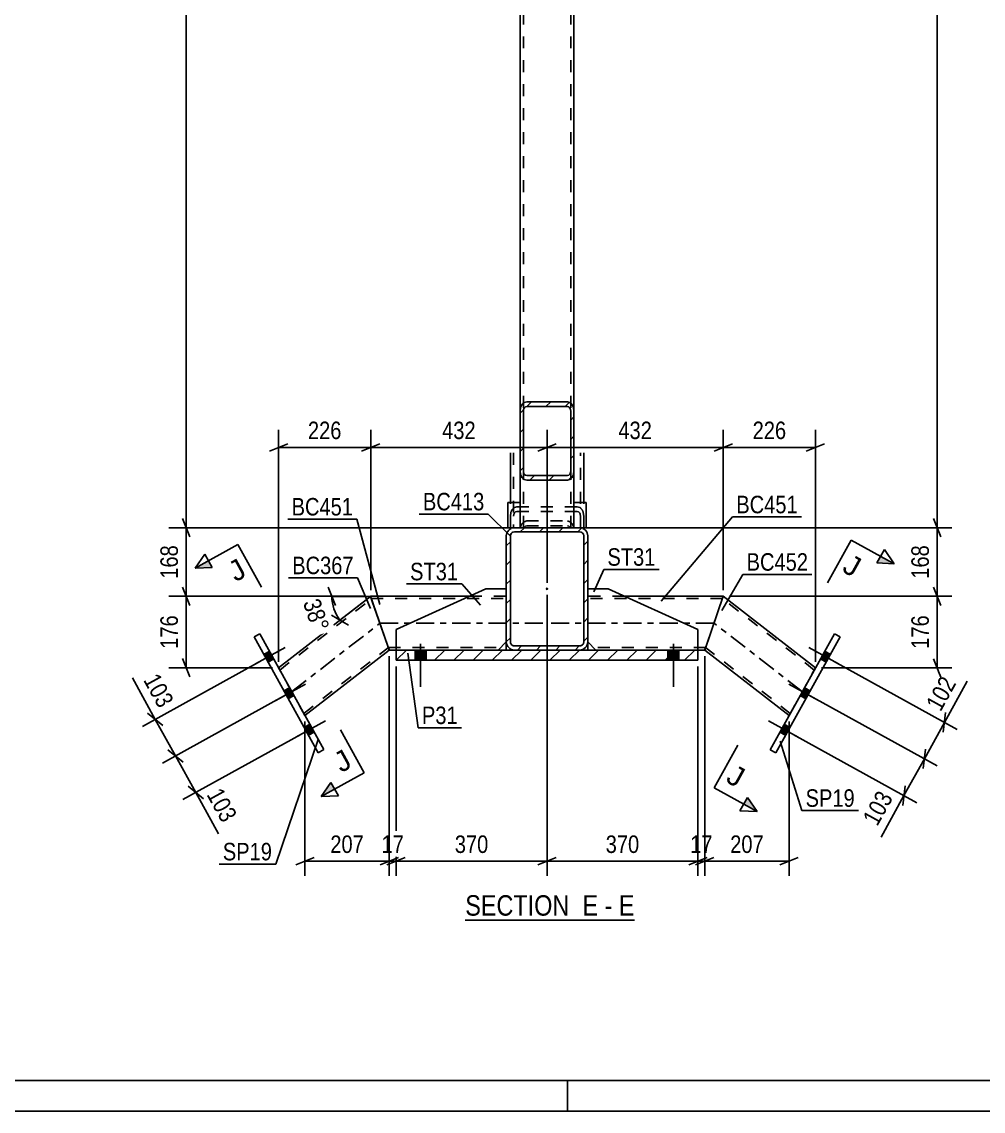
# Model space of a CAD drawing. Header units: millimetres. Extents: x -178 to 1011, y -683 to 158.
# Drawn here: x 81.8 to 239, y -683.1 to -504.9 of the extents above; entities that cross this region are included whole.
import ezdxf

# ---------------------------------------------------------------- set-up
doc = ezdxf.new("R2010")
doc.units = ezdxf.units.MM
doc.linetypes.add('DXK_LINE_DOT2', pattern=[3.9198, 1.9599, -1.9599])
doc.linetypes.add('DXK_LINE_DOT3', pattern=[5.9187, 2.979, -0.9799, 0.9799, -0.9799])
doc.styles.add('Arial', font='ARIAL.TTF', dxfattribs={"height": 0.2})
doc.styles.add('Arial Narrow', font='ARIALN.TTF', dxfattribs={"height": 0.2})

# ---------------------------------------------------------------- blocks, each defined once
blk = doc.blocks.new('Unknown-570387747-1163')
at = {"color": 5, "linetype": 'Continuous'}
for p, q in [((-172.96, -678.07), (1006.04, -678.07)), ((171.04, -683.07), (171.04, -678.07)), ((-177.96, -683.07), (1011.04, -683.07))]:
    blk.add_line(p, q, dxfattribs=at)
blk = doc.blocks.new('Unknown-570387747-16 - 4431')
at = {"color": 6, "linetype": 'Continuous'}
blk.add_line((154.34, -651.84), (181.99, -651.84), dxfattribs=at)
at = {"color": 0, "linetype": 'Continuous'}
for points in [[(172.45, -651.09), (172.45, -647.59), (154.34, -647.59), (154.34, -651.09)], [(176.06, -651.09), (176.06, -647.59), (173.5, -647.59), (173.5, -651.09)], [(178.38, -651.09), (178.38, -647.59), (177.11, -647.59), (177.11, -651.09)], [(181.99, -651.09), (181.99, -647.59), (179.43, -647.59), (179.43, -651.09)]]:
    blk.add_wipeout(points, dxfattribs=at)
at = {"color": 7, "linetype": 'Continuous', "style": 'Arial Narrow'}
for s, p in [('SECTION ', (154.34, -651.09)), ('E', (173.5, -651.09)), ('E', (179.43, -651.09)), ('-', (177.11, -651.09))]:
    blk.add_text(s, height=3.34, dxfattribs=at).set_placement(p)
blk = doc.blocks.new('Part-570387747-4592 - 4431')
at = {"color": 2, "linetype": 'Continuous'}
for p, q in [((174.38, -606.32), (174.38, -597.65)), ((174.38, -597.65), (177.71, -597.65)), ((177.71, -597.65), (192.38, -604.32)), ((192.38, -607.65), (192.38, -604.32)), ((175.71, -607.65), (174.38, -606.32))]:
    blk.add_line(p, q, dxfattribs=at)
at = {"color": 7, "linetype": 'DXK_LINE_DOT2'}
blk.add_line((192.38, -607.65), (175.71, -607.65), dxfattribs=at)
blk = doc.blocks.new('Part-570387747-4464 - 4431')
at = {"color": 2, "linetype": 'Continuous'}
for p, q in [((120.74, -604.98), (119.81, -605.5)), ((119.81, -605.5), (130.29, -624.46)), ((131.22, -623.94), (120.74, -604.98)), ((130.29, -624.46), (131.22, -623.94))]:
    blk.add_line(p, q, dxfattribs=at)
blk = doc.blocks.new('Bolt-570387747-4669 - 4431')
at = {"linetype": 'Continuous'}
for points in [[(213.32, -609.64), (214.03, -608.36), (213.1, -607.84), (212.39, -609.12)], [(213.32, -609.64), (214.03, -608.36), (213.1, -607.84), (212.39, -609.12)], [(213.32, -609.64), (214.03, -608.36), (213.1, -607.84), (212.39, -609.12)], [(210.02, -615.62), (210.73, -614.34), (209.8, -613.82), (209.09, -615.11)], [(210.02, -615.62), (210.73, -614.34), (209.8, -613.82), (209.09, -615.11)], [(206.71, -621.6), (207.42, -620.32), (206.49, -619.8), (205.78, -621.09)], [(206.71, -621.6), (207.42, -620.32), (206.49, -619.8), (205.78, -621.09)], [(206.71, -621.6), (207.42, -620.32), (206.49, -619.8), (205.78, -621.09)]]:
    blk.add_hatch(color=1, dxfattribs=at).paths.add_polyline_path(points)
at = {"color": 1, "linetype": 'Continuous'}
for p, q in [((215.37, -609.93), (210.53, -607.26)), ((215.37, -609.93), (210.53, -607.26)), ((215.37, -609.93), (210.53, -607.26)), ((213.32, -609.64), (212.39, -609.12)), ((213.32, -609.64), (212.39, -609.12)), ((213.32, -609.64), (212.39, -609.12)), ((214.03, -608.36), (213.1, -607.84)), ((214.03, -608.36), (213.1, -607.84)), ((214.03, -608.36), (213.1, -607.84)), ((212.07, -615.91), (207.22, -613.24)), ((212.07, -615.91), (207.22, -613.24)), ((210.73, -614.34), (209.8, -613.82)), ((210.73, -614.34), (209.8, -613.82)), ((210.02, -615.62), (209.09, -615.11)), ((210.02, -615.62), (209.09, -615.11)), ((208.76, -621.9), (203.92, -619.22)), ((208.76, -621.9), (203.92, -619.22)), ((208.76, -621.9), (203.92, -619.22)), ((207.42, -620.32), (206.49, -619.8)), ((207.42, -620.32), (206.49, -619.8)), ((207.42, -620.32), (206.49, -619.8)), ((206.71, -621.6), (205.78, -621.09)), ((206.71, -621.6), (205.78, -621.09)), ((206.71, -621.6), (205.78, -621.09))]:
    blk.add_line(p, q, dxfattribs=at)
blk = doc.blocks.new('Part-570387747-4607 - 4431')
at = {"color": 2, "linetype": 'Continuous'}
for p, q in [((196.52, -598.85), (193.78, -606.85)), ((211.59, -610.57), (196.52, -598.85)), ((193.52, -607.59), (193.78, -606.85)), ((193.52, -607.59), (193.5, -607.65)), ((193.5, -607.65), (207.29, -618.36))]:
    blk.add_line(p, q, dxfattribs=at)
at = {"color": 7, "linetype": 'DXK_LINE_DOT2'}
for p, q in [((211.4, -610.92), (196.38, -599.25)), ((193.78, -606.85), (193.58, -607.42)), ((207.48, -618.01), (193.64, -607.25)), ((207.29, -618.36), (211.59, -610.57))]:
    blk.add_line(p, q, dxfattribs=at)
at = {"color": 7, "linetype": 'DXK_LINE_DOT3'}
blk.add_line((209.44, -614.46), (195.01, -603.25), dxfattribs=at)
blk = doc.blocks.new('Part-570387747-4490 - 4431')
at = {"linetype": 'Continuous'}
h = blk.add_hatch(dxfattribs=at)
h.set_pattern_fill('', scale=0.7, style=0, pattern_type=0)
h.set_pattern_definition([(45, (163.3098, -578.3411), (-1.57154, 1.57154), [])])
h.paths.add_polyline_path([(163.31, -568.61), (163.31, -578.34), (163.39, -578.94), (163.62, -579.44), (163.97, -579.78), (164.38, -579.9), (171.04, -579.9), (171.45, -579.78), (171.8, -579.44), (172.03, -578.94), (172.11, -578.34), (172.11, -568.61), (172.03, -568.01), (171.8, -567.51), (171.45, -567.17), (171.04, -567.05), (164.38, -567.05), (163.97, -567.17), (163.62, -567.51), (163.39, -568.01)])
h.paths.add_polyline_path([(164, -568.06), (164.17, -567.89), (164.38, -567.83), (171.04, -567.83), (171.25, -567.89), (171.42, -568.06), (171.54, -568.31), (171.58, -568.61), (171.58, -578.34), (171.54, -578.64), (171.42, -578.89), (171.25, -579.06), (171.04, -579.12), (164.38, -579.12), (164.17, -579.06), (164, -578.89), (163.88, -578.64), (163.84, -578.34), (163.84, -568.61), (163.88, -568.31)])
at = {"color": 2, "linetype": 'Continuous'}
for p, q in [((163.39, -568.01), (163.31, -568.61)), ((163.84, -568.61), (163.88, -568.31)), ((164.38, -567.05), (163.97, -567.17)), ((164.17, -567.89), (164.38, -567.83)), ((164.38, -567.05), (171.04, -567.05)), ((164.38, -567.83), (171.04, -567.83)), ((171.45, -567.17), (171.04, -567.05)), ((171.04, -567.83), (171.25, -567.89)), ((171.54, -568.31), (171.58, -568.61)), ((172.11, -568.61), (172.03, -568.01)), ((163.31, -578.34), (163.31, -568.61)), ((163.84, -578.34), (163.84, -568.61)), ((171.58, -578.34), (171.58, -568.61)), ((172.11, -578.34), (172.11, -568.61)), ((163.31, -587.65), (163.31, -578.34)), ((163.31, -578.34), (163.39, -578.94)), ((163.88, -578.64), (163.84, -578.34)), ((171.58, -578.34), (171.54, -578.64)), ((172.03, -578.94), (172.11, -578.34)), ((172.11, -587.65), (172.11, -578.34)), ((163.97, -579.78), (164.38, -579.9)), ((164.38, -579.12), (164.17, -579.06)), ((164.38, -579.12), (171.04, -579.12)), ((164.38, -579.9), (171.04, -579.9)), ((171.25, -579.06), (171.04, -579.12)), ((171.04, -579.9), (171.45, -579.78))]:
    blk.add_line(p, q, dxfattribs=at)
at = {"color": 7, "linetype": 'DXK_LINE_DOT2'}
for p, q in [((163.31, -578.34), (163.31, -568.61)), ((163.84, -587.65), (163.84, -568.61)), ((171.58, -587.65), (171.58, -568.61)), ((172.11, -578.34), (172.11, -568.61)), ((163.31, -587.65), (172.11, -587.65)), ((163.37, -587.65), (163.39, -587.51)), ((163.96, -587.65), (163.97, -587.63)), ((163.97, -586.67), (164.38, -586.55)), ((163.97, -587.63), (164, -587.56)), ((164.17, -587.39), (164, -587.56)), ((164.38, -587.33), (164.17, -587.39)), ((164.38, -586.55), (171.04, -586.55)), ((164.38, -587.33), (171.04, -587.33)), ((171.04, -586.55), (171.45, -586.67)), ((171.25, -587.39), (171.04, -587.33)), ((171.42, -587.56), (171.25, -587.39)), ((171.45, -587.63), (171.42, -587.56)), ((171.46, -587.65), (171.45, -587.63)), ((172.03, -587.51), (172.05, -587.65))]:
    blk.add_line(p, q, dxfattribs=at)
at = {"color": 2, "linetype": 'Continuous'}
for centre, radius, start, end in [((164.77, -568.34), 1.42, 124.4664, 166.7051), ((164.57, -568.47), 0.709, 124.4664, 166.7051), ((170.85, -568.47), 0.709, 13.2949, 55.5336), ((170.65, -568.34), 1.42, 13.2949, 55.5336), ((164.77, -578.61), 1.42, 193.2949, 235.5336), ((164.57, -578.48), 0.709, 193.2949, 235.5336), ((170.85, -578.48), 0.709, 304.4664, 346.7051), ((170.65, -578.61), 1.42, 304.4664, 346.7051)]:
    blk.add_arc(centre, radius, start, end, dxfattribs=at)
at = {"color": 7, "linetype": 'DXK_LINE_DOT2'}
for centre, start, end in [((164.77, -587.84), 124.4664, 166.7051), ((170.65, -587.84), 13.2949, 55.5336)]:
    blk.add_arc(centre, 1.42, start, end, dxfattribs=at)
blk = doc.blocks.new('Part-570387747-4626 - 4431')
at = {"color": 2, "linetype": 'Continuous'}
for p, q in [((161.31, -587.65), (161.31, -583.55)), ((161.31, -583.55), (163.31, -583.55)), ((161.31, -587.65), (161.31, -587.65)), ((161.31, -587.65), (162.38, -587.65))]:
    blk.add_line(p, q, dxfattribs=at)
at = {"color": 7, "linetype": 'DXK_LINE_DOT2'}
for p, q in [((161.31, -583.55), (163.31, -583.55)), ((163.31, -587.65), (163.31, -583.55)), ((161.31, -587.65), (163.31, -587.65)), ((161.31, -587.65), (161.31, -587.65)), ((162.38, -587.65), (163.31, -587.65)), ((163.31, -587.65), (163.31, -587.65))]:
    blk.add_line(p, q, dxfattribs=at)
blk = doc.blocks.new('Part-570387747-4503 - 4431')
at = {"color": 2, "linetype": 'Continuous'}
for p, q in [((161.71, -583.55), (161.71, -575.39)), ((173.71, -583.55), (173.71, -575.39))]:
    blk.add_line(p, q, dxfattribs=at)
at = {"color": 7, "linetype": 'DXK_LINE_DOT2'}
for p, q in [((162.24, -575.39), (162.24, -587.65)), ((173.18, -587.65), (173.18, -575.39)), ((161.71, -587.65), (161.71, -583.55)), ((162.78, -584.22), (162.37, -584.33)), ((162.78, -584.22), (172.64, -584.22)), ((173.05, -584.33), (172.64, -584.22)), ((173.71, -587.65), (173.71, -583.55)), ((161.79, -585.18), (161.71, -585.77)), ((162.24, -585.77), (162.28, -585.47)), ((162.57, -585.05), (162.78, -584.99)), ((162.78, -584.99), (172.64, -584.99)), ((172.64, -584.99), (172.85, -585.05)), ((173.14, -585.47), (173.18, -585.77)), ((173.71, -585.77), (173.63, -585.18)), ((162.24, -587.65), (161.71, -587.65)), ((173.71, -587.65), (173.18, -587.65))]:
    blk.add_line(p, q, dxfattribs=at)
for centre, radius, start, end in [((163.17, -585.5), 1.42, 124.4664, 166.7051), ((172.25, -585.5), 1.42, 13.2949, 55.5336), ((162.97, -585.64), 0.709, 124.4664, 166.7051), ((172.45, -585.64), 0.709, 13.2949, 55.5336)]:
    blk.add_arc(centre, radius, start, end, dxfattribs=at)
blk = doc.blocks.new('Bolt-570387747-4735 - 4431')
at = {"linetype": 'Continuous'}
for points in [[(121.39, -608.36), (122.1, -609.64), (123.03, -609.12), (122.32, -607.84)], [(121.39, -608.36), (122.1, -609.64), (123.03, -609.12), (122.32, -607.84)], [(121.39, -608.36), (122.1, -609.64), (123.03, -609.12), (122.32, -607.84)], [(124.69, -614.34), (125.4, -615.62), (126.34, -615.1), (125.63, -613.82)], [(124.69, -614.34), (125.4, -615.62), (126.34, -615.1), (125.63, -613.82)], [(128, -620.32), (128.71, -621.6), (129.64, -621.09), (128.93, -619.8)], [(128, -620.32), (128.71, -621.6), (129.64, -621.09), (128.93, -619.8)], [(128, -620.32), (128.71, -621.6), (129.64, -621.09), (128.93, -619.8)]]:
    blk.add_hatch(color=1, dxfattribs=at).paths.add_polyline_path(points)
at = {"color": 1, "linetype": 'Continuous'}
for p, q in [((120.05, -609.93), (124.89, -607.26)), ((120.05, -609.93), (124.89, -607.26)), ((120.05, -609.93), (124.89, -607.26)), ((121.39, -608.36), (122.32, -607.84)), ((121.39, -608.36), (122.32, -607.84)), ((121.39, -608.36), (122.32, -607.84)), ((122.1, -609.64), (123.03, -609.12)), ((122.1, -609.64), (123.03, -609.12)), ((122.1, -609.64), (123.03, -609.12)), ((123.36, -615.91), (128.2, -613.24)), ((123.36, -615.91), (128.2, -613.24)), ((124.69, -614.34), (125.63, -613.82)), ((124.69, -614.34), (125.63, -613.82)), ((125.4, -615.62), (126.34, -615.1)), ((125.4, -615.62), (126.34, -615.1)), ((126.66, -621.89), (131.5, -619.22)), ((126.66, -621.89), (131.5, -619.22)), ((126.66, -621.89), (131.5, -619.22)), ((128, -620.32), (128.93, -619.8)), ((128, -620.32), (128.93, -619.8)), ((128, -620.32), (128.93, -619.8)), ((128.71, -621.6), (129.64, -621.09)), ((128.71, -621.6), (129.64, -621.09)), ((128.71, -621.6), (129.64, -621.09))]:
    blk.add_line(p, q, dxfattribs=at)
blk = doc.blocks.new('Bolt-570387747-4671 - 4431')
at = {"linetype": 'Continuous'}
blk.add_hatch(color=1, dxfattribs=at).paths.add_polyline_path([(146.14, -609.32), (147.94, -609.32), (147.94, -607.65), (146.14, -607.65)])
blk.add_hatch(color=1, dxfattribs=at).paths.add_polyline_path([(146.14, -609.32), (147.94, -609.32), (147.94, -607.65), (146.14, -607.65)])
blk.add_hatch(color=1, dxfattribs=at).paths.add_polyline_path([(146.14, -609.32), (147.94, -609.32), (147.94, -607.65), (146.14, -607.65)])
at = {"color": 1, "linetype": 'Continuous'}
for p, q in [((147.04, -606.65), (147.04, -613.65)), ((147.04, -606.65), (147.04, -613.65)), ((147.04, -606.65), (147.04, -613.65)), ((146.14, -607.65), (146.14, -609.32)), ((146.14, -607.65), (146.14, -609.32)), ((146.14, -607.65), (146.14, -609.32)), ((147.94, -607.65), (147.94, -609.32)), ((147.94, -607.65), (147.94, -609.32)), ((147.94, -607.65), (147.94, -609.32))]:
    blk.add_line(p, q, dxfattribs=at)
blk = doc.blocks.new('Part-570387747-4542 - 4431')
at = {"linetype": 'Continuous'}
h = blk.add_hatch(dxfattribs=at)
h.set_pattern_fill('', scale=0.7, style=0, pattern_type=0)
h.set_pattern_definition([(45, (143.0438, -609.3182), (-1.57154, 1.57154), [])])
h.paths.add_polyline_path([(143.04, -607.65), (143.04, -609.32), (192.38, -609.32), (192.38, -607.65)])
at = {"color": 2, "linetype": 'Continuous'}
for p, q in [((143.04, -609.32), (143.04, -607.65)), ((143.04, -607.65), (192.38, -607.65)), ((192.38, -607.65), (192.38, -609.32)), ((192.38, -609.32), (143.04, -609.32))]:
    blk.add_line(p, q, dxfattribs=at)
blk = doc.blocks.new('Part-570387747-4573 - 4431')
at = {"color": 2, "linetype": 'Continuous'}
for p, q in [((214.68, -604.98), (204.2, -623.95)), ((205.13, -624.46), (215.61, -605.5)), ((215.61, -605.5), (214.68, -604.98)), ((204.2, -623.95), (205.13, -624.46))]:
    blk.add_line(p, q, dxfattribs=at)
blk = doc.blocks.new('Part-570387747-4622 - 4431')
at = {"color": 7, "linetype": 'DXK_LINE_DOT2'}
for p, q in [((180.35, -598.85), (174.38, -598.85)), ((174.38, -598.91), (174.38, -598.85)), ((174.38, -598.85), (174.38, -606.32)), ((196.38, -599.25), (174.38, -599.25)), ((174.38, -607.16), (174.38, -606.85)), ((174.38, -607.14), (174.38, -607.01)), ((174.38, -607.16), (174.38, -607.14)), ((174.38, -607.22), (174.38, -607.16)), ((174.38, -607.16), (174.38, -607.22)), ((174.38, -607.25), (174.38, -607.22)), ((174.38, -607.22), (174.38, -607.25)), ((174.38, -607.42), (174.38, -607.22)), ((193.64, -607.25), (174.38, -607.25)), ((192.38, -607.65), (174.38, -607.65)), ((174.38, -607.65), (174.38, -607.65))]:
    blk.add_line(p, q, dxfattribs=at)
at = {"color": 2, "linetype": 'Continuous'}
for p, q in [((196.52, -598.85), (180.35, -598.85)), ((193.5, -607.65), (196.52, -598.85)), ((174.38, -606.85), (174.38, -606.32)), ((174.38, -607.42), (174.38, -606.85)), ((174.38, -607.59), (174.38, -607.42)), ((174.38, -607.65), (174.38, -607.59)), ((193.5, -607.65), (192.38, -607.65))]:
    blk.add_line(p, q, dxfattribs=at)
at = {"color": 7, "linetype": 'DXK_LINE_DOT3'}
blk.add_line((195.01, -603.25), (167.71, -603.25), dxfattribs=at)
blk = doc.blocks.new('Part-570387747-4629 - 4431')
at = {"color": 2, "linetype": 'Continuous'}
for p, q in [((172.11, -583.55), (174.11, -583.55)), ((174.11, -587.65), (174.11, -583.55)), ((174.11, -587.65), (173.04, -587.65)), ((174.11, -587.65), (174.11, -587.65))]:
    blk.add_line(p, q, dxfattribs=at)
at = {"color": 7, "linetype": 'DXK_LINE_DOT2'}
for p, q in [((172.11, -587.65), (172.11, -583.55)), ((172.11, -583.55), (174.11, -583.55)), ((173.04, -587.65), (172.11, -587.65)), ((172.11, -587.65), (172.11, -587.65)), ((172.11, -587.65), (174.11, -587.65)), ((174.11, -587.65), (174.11, -587.65))]:
    blk.add_line(p, q, dxfattribs=at)
blk = doc.blocks.new('Part-570387747-4656 - 4431')
at = {"linetype": 'Continuous'}
h = blk.add_hatch(dxfattribs=at)
h.set_pattern_fill('', scale=0.7, style=0, pattern_type=0)
h.set_pattern_definition([(45, (161.0432, -606.3191), (-1.57154, 1.57154), [])])
h.paths.add_polyline_path([(161.04, -588.99), (161.04, -606.32), (161.14, -606.83), (161.43, -607.26), (161.87, -607.55), (162.38, -607.65), (173.04, -607.65), (173.55, -607.55), (173.99, -607.26), (174.27, -606.83), (174.38, -606.32), (174.38, -588.99), (174.27, -588.48), (173.99, -588.04), (173.55, -587.75), (173.04, -587.65), (162.38, -587.65), (161.87, -587.75), (161.43, -588.04), (161.14, -588.48)])
h.paths.add_polyline_path([(161.91, -588.51), (162.12, -588.37), (162.38, -588.32), (173.04, -588.32), (173.3, -588.37), (173.51, -588.51), (173.66, -588.73), (173.71, -588.99), (173.71, -606.32), (173.66, -606.57), (173.51, -606.79), (173.3, -606.94), (173.04, -606.99), (162.38, -606.99), (162.12, -606.94), (161.91, -606.79), (161.76, -606.57), (161.71, -606.32), (161.71, -588.99), (161.76, -588.73)])
blk.add_hatch(color=30, dxfattribs=at).paths.add_polyline_path([(167.71, -597.75, -1), (167.71, -597.55, -1)])
at = {"color": 2, "linetype": 'Continuous'}
for p, q in [((162.38, -587.65), (161.87, -587.75)), ((162.38, -587.65), (173.04, -587.65)), ((173.55, -587.75), (173.04, -587.65)), ((161.14, -588.48), (161.04, -588.99)), ((161.04, -606.32), (161.04, -588.99)), ((161.71, -588.99), (161.76, -588.73)), ((161.71, -606.32), (161.71, -588.99)), ((162.12, -588.37), (162.38, -588.32)), ((162.38, -588.32), (173.04, -588.32)), ((173.04, -588.32), (173.3, -588.37)), ((173.66, -588.73), (173.71, -588.99)), ((173.71, -606.32), (173.71, -588.99)), ((174.38, -588.99), (174.27, -588.48)), ((174.38, -606.32), (174.38, -588.99)), ((161.04, -606.32), (161.14, -606.83)), ((161.76, -606.57), (161.71, -606.32)), ((162.38, -606.99), (162.12, -606.94)), ((162.38, -606.99), (173.04, -606.99)), ((173.3, -606.94), (173.04, -606.99)), ((173.71, -606.32), (173.66, -606.57)), ((174.27, -606.83), (174.38, -606.32)), ((161.87, -607.55), (162.38, -607.65)), ((162.38, -607.65), (173.04, -607.65)), ((173.04, -607.65), (173.55, -607.55))]:
    blk.add_line(p, q, dxfattribs=at)
at = {"color": 30, "linetype": 'DXK_LINE_DOT3'}
blk.add_line((167.71, -597.65), (167.71, -597.65), dxfattribs=at)
at = {"color": 30, "linetype": 'Continuous'}
blk.add_circle((167.71, -597.65), 0.1, dxfattribs=at)
at = {"color": 2, "linetype": 'Continuous'}
for centre, radius, start, end in [((162.38, -588.99), 1.33, 112.5, 157.5), ((173.04, -588.99), 1.33, 22.5, 67.5), ((162.38, -588.99), 0.667, 112.5, 157.5), ((173.04, -588.99), 0.667, 22.5, 67.5), ((162.38, -606.32), 1.33, 202.5, 247.5), ((162.38, -606.32), 0.667, 202.5, 247.5), ((173.04, -606.32), 0.667, 292.5, 337.5), ((173.04, -606.32), 1.33, 292.5, 337.5)]:
    blk.add_arc(centre, radius, start, end, dxfattribs=at)
blk = doc.blocks.new('Part-570387747-4734 - 4431')
at = {"color": 2, "linetype": 'Continuous'}
for p, q in [((157.71, -597.65), (143.04, -604.32)), ((157.71, -597.65), (161.04, -597.65)), ((143.04, -604.32), (143.04, -607.65)), ((159.71, -607.65), (161.04, -606.32))]:
    blk.add_line(p, q, dxfattribs=at)
at = {"color": 7, "linetype": 'DXK_LINE_DOT2'}
for p, q in [((161.04, -606.32), (161.04, -597.65)), ((161.04, -597.65), (161.04, -597.65)), ((161.04, -597.65), (161.04, -597.65)), ((161.04, -606.32), (161.04, -606.32)), ((161.04, -606.32), (161.04, -606.32)), ((143.04, -607.65), (159.71, -607.65))]:
    blk.add_line(p, q, dxfattribs=at)
blk = doc.blocks.new('Bolt-570387747-4670 - 4431')
at = {"linetype": 'Continuous'}
blk.add_hatch(color=1, dxfattribs=at).paths.add_polyline_path([(187.48, -609.32), (189.28, -609.32), (189.28, -607.65), (187.48, -607.65)])
blk.add_hatch(color=1, dxfattribs=at).paths.add_polyline_path([(187.48, -609.32), (189.28, -609.32), (189.28, -607.65), (187.48, -607.65)])
blk.add_hatch(color=1, dxfattribs=at).paths.add_polyline_path([(187.48, -609.32), (189.28, -609.32), (189.28, -607.65), (187.48, -607.65)])
at = {"color": 1, "linetype": 'Continuous'}
for p, q in [((188.38, -606.65), (188.38, -613.65)), ((188.38, -606.65), (188.38, -613.65)), ((188.38, -606.65), (188.38, -613.65)), ((187.48, -607.65), (187.48, -609.32)), ((187.48, -607.65), (187.48, -609.32)), ((187.48, -607.65), (187.48, -609.32)), ((189.28, -607.65), (189.28, -609.32)), ((189.28, -607.65), (189.28, -609.32)), ((189.28, -607.65), (189.28, -609.32))]:
    blk.add_line(p, q, dxfattribs=at)
blk = doc.blocks.new('Part-570387747-4677 - 4431')
at = {"color": 7, "linetype": 'DXK_LINE_DOT2'}
for p, q in [((163.84, -587.65), (163.84, -394.99)), ((171.58, -587.65), (171.58, -394.99)), ((163.31, -587.65), (163.31, -568.61)), ((172.11, -587.65), (172.11, -568.61)), ((163.31, -587.65), (172.11, -587.65))]:
    blk.add_line(p, q, dxfattribs=at)
at = {"color": 2, "linetype": 'Continuous'}
for p, q in [((163.31, -568.61), (163.31, -414.03)), ((172.11, -568.61), (172.11, -414.03))]:
    blk.add_line(p, q, dxfattribs=at)
blk = doc.blocks.new('Part-570387747-4714 - 4431')
at = {"color": 2, "linetype": 'Continuous'}
for p, q in [((138.84, -598.85), (155.07, -598.85)), ((141.64, -606.85), (138.84, -598.85)), ((141.74, -607.16), (141.64, -606.86)), ((141.9, -607.59), (141.75, -607.16)), ((161.04, -606.85), (161.04, -606.32)), ((161.04, -607.65), (161.04, -606.85)), ((141.92, -607.65), (141.9, -607.59)), ((141.92, -607.65), (143.04, -607.65))]:
    blk.add_line(p, q, dxfattribs=at)
at = {"color": 7, "linetype": 'DXK_LINE_DOT2'}
for p, q in [((138.98, -599.25), (161.04, -599.25)), ((155.07, -598.85), (161.04, -598.85)), ((161.04, -606.32), (161.04, -598.85)), ((161.04, -599.28), (161.04, -599.25)), ((141.64, -606.86), (141.64, -606.85)), ((141.64, -606.85), (141.64, -606.86)), ((141.64, -606.86), (141.64, -606.85)), ((141.75, -607.16), (141.74, -607.16)), ((141.75, -607.16), (141.74, -607.16)), ((141.78, -607.25), (161.04, -607.25)), ((141.84, -607.42), (141.92, -607.65)), ((161.04, -607.59), (161.04, -607.42)), ((143.04, -607.65), (161.04, -607.65)), ((161.04, -607.65), (161.04, -607.59)), ((161.04, -607.65), (161.04, -607.65))]:
    blk.add_line(p, q, dxfattribs=at)
at = {"color": 7, "linetype": 'DXK_LINE_DOT3'}
blk.add_line((140.38, -603.25), (167.71, -603.25), dxfattribs=at)
blk = doc.blocks.new('Part-570387747-4729 - 4431')
at = {"color": 2, "linetype": 'Continuous'}
for p, q in [((123.83, -610.56), (138.85, -598.89)), ((141.64, -606.86), (139.13, -599.69)), ((141.92, -607.65), (141.64, -606.86)), ((128.14, -618.36), (141.92, -607.65))]:
    blk.add_line(p, q, dxfattribs=at)
at = {"color": 7, "linetype": 'DXK_LINE_DOT2'}
for p, q in [((124.02, -610.92), (138.99, -599.29)), ((139.13, -599.69), (138.85, -598.89)), ((127.94, -618.01), (141.78, -607.25)), ((141.9, -607.59), (141.84, -607.42)), ((141.92, -607.65), (141.9, -607.59)), ((128.14, -618.36), (123.83, -610.56))]:
    blk.add_line(p, q, dxfattribs=at)
at = {"color": 7, "linetype": 'DXK_LINE_DOT3'}
blk.add_line((125.98, -614.46), (140.38, -603.27), dxfattribs=at)
blk = doc.blocks.new('StraightDimension-570387747-19474 - 4431')
at = {"color": 7, "linetype": 'Continuous'}
for p, q in [((193.5, -608.65), (193.5, -644.59)), ((192.38, -610.32), (192.38, -644.59)), ((190.88, -642.79), (193.88, -641.59)), ((195, -641.59), (192, -642.79)), ((192.38, -642.19), (193.5, -642.19))]:
    blk.add_line(p, q, dxfattribs=at)
at = {"color": 0}
blk.add_wipeout([(195.37, -641.44), (195.37, -637.24), (190.51, -637.24), (190.51, -641.44)], dxfattribs=at)
at = {"color": 3, "style": 'Arial Narrow'}
blk.add_text('17', height=2.863, dxfattribs=at).set_placement((191.11, -640.84))
blk = doc.blocks.new('StraightDimension-570387747-4748 - 4431')
at = {"color": 7, "linetype": 'Continuous'}
for p, q in [((214.55, -609.48), (234.77, -620.66)), ((210.14, -614.81), (231.49, -626.61)), ((232.87, -617.89), (232.47, -621.1)), ((229.39, -625.45), (232.67, -619.49)), ((229.19, -627.05), (229.59, -623.84))]:
    blk.add_line(p, q, dxfattribs=at)
at = {"color": 0}
blk.add_wipeout([(235.5, -612.82), (231.83, -610.79), (228.6, -616.64), (232.27, -618.67)], dxfattribs=at)
at = {"color": 7, "linetype": 'Continuous'}
blk.add_line((232.67, -619.49), (236.41, -612.73), dxfattribs=at)
blk.add_line((232.67, -619.49), (236.41, -612.73), dxfattribs=at)
at = {"color": 3, "style": 'Arial Narrow'}
blk.add_text('102', height=2.863, rotation=61.0773, dxfattribs=at).set_placement((232.04, -617.86))
blk = doc.blocks.new('StraightDimension-570387747-4997 - 4431')
at = {"color": 7, "linetype": 'Continuous'}
for p, q in [((167.71, -596.65), (167.71, -571.66)), ((196.52, -597.85), (196.52, -571.66)), ((169.21, -573.91), (166.21, -575.11)), ((167.71, -574.51), (196.52, -574.51)), ((195.02, -575.11), (198.02, -573.91))]:
    blk.add_line(p, q, dxfattribs=at)
at = {"color": 0}
blk.add_wipeout([(185.46, -573.76), (185.46, -569.56), (178.77, -569.56), (178.77, -573.76)], dxfattribs=at)
at = {"color": 3, "style": 'Arial Narrow'}
blk.add_text('432', height=2.863, dxfattribs=at).set_placement((179.37, -573.16))
blk = doc.blocks.new('StraightDimension-570387747-4739 - 4431')
at = {"color": 7, "linetype": 'Continuous'}
for p, q in [((210.14, -614.81), (231.49, -626.61)), ((207.94, -621.44), (228.16, -632.62)), ((229.59, -623.84), (229.19, -627.05)), ((226.06, -631.46), (229.39, -625.45)), ((225.86, -633.06), (226.26, -629.85))]:
    blk.add_line(p, q, dxfattribs=at)
at = {"color": 0}
blk.add_wipeout([(225.15, -631.55), (221.48, -629.52), (218.24, -635.37), (221.92, -637.4)], dxfattribs=at)
at = {"color": 7, "linetype": 'Continuous'}
blk.add_line((226.06, -631.46), (222.32, -638.23), dxfattribs=at)
blk.add_line((226.06, -631.46), (222.32, -638.23), dxfattribs=at)
at = {"color": 3, "style": 'Arial Narrow'}
blk.add_text('103', height=2.863, rotation=61.0773, dxfattribs=at).set_placement((221.69, -636.59))
blk = doc.blocks.new('StraightDimension-570387747-4758 - 4431')
at = {"color": 7, "linetype": 'Continuous'}
for p, q in [((120.87, -609.48), (101.56, -620.15)), ((125.11, -614.95), (104.86, -626.13)), ((102.41, -617.97), (104.91, -620.01)), ((103.66, -618.99), (106.96, -624.97)), ((108.21, -625.99), (105.71, -623.95))]:
    blk.add_line(p, q, dxfattribs=at)
at = {"color": 0}
blk.add_wipeout([(104.06, -618.17), (107.74, -616.14), (104.5, -610.29), (100.83, -612.32)], dxfattribs=at)
at = {"color": 7, "linetype": 'Continuous'}
blk.add_line((103.66, -618.99), (99.92, -612.22), dxfattribs=at)
blk.add_line((103.66, -618.99), (99.92, -612.22), dxfattribs=at)
at = {"color": 3, "style": 'Arial Narrow'}
blk.add_text('103', height=2.863, rotation=-61.0773, dxfattribs=at).set_placement((101.64, -612.55))
blk = doc.blocks.new('StraightDimension-570387747-4767 - 4431')
at = {"color": 7, "linetype": 'Continuous'}
for p, q in [((125.11, -614.95), (104.86, -626.13)), ((127.48, -621.44), (108.17, -632.11)), ((105.71, -623.95), (108.21, -625.99)), ((106.96, -624.97), (110.27, -630.95)), ((111.52, -631.98), (109.02, -629.93))]:
    blk.add_line(p, q, dxfattribs=at)
at = {"color": 0}
blk.add_wipeout([(114.41, -636.9), (118.09, -634.87), (114.85, -629.02), (111.18, -631.05)], dxfattribs=at)
at = {"color": 7, "linetype": 'Continuous'}
blk.add_line((110.27, -630.95), (114.01, -637.72), dxfattribs=at)
blk.add_line((110.27, -630.95), (114.01, -637.72), dxfattribs=at)
at = {"color": 3, "style": 'Arial Narrow'}
blk.add_text('103', height=2.863, rotation=-61.0773, dxfattribs=at).set_placement((111.99, -631.28))
blk = doc.blocks.new('AngleDimension-570387747-4829 - 4431')
at = {"color": 7, "linetype": 'Continuous'}
for p, q in [((131.93, -597.39), (133.13, -600.39)), ((132.53, -598.89), (138.85, -598.89)), ((133.86, -602.77), (138.85, -598.89)), ((138.06, -599.51), (133.86, -602.77)), ((135.26, -603.58), (132.47, -601.95))]:
    blk.add_line(p, q, dxfattribs=at)
blk.add_arc((138.85, -598.89), 6.32, 180, 217.8476, dxfattribs=at)
at = {"color": 0}
blk.add_wipeout([(129.1, -605.65), (133.07, -604.29), (130.98, -598.18), (127, -599.54)], dxfattribs=at)
at = {"color": 3, "style": 'Arial Narrow'}
blk.add_text('38°', height=2.863, rotation=-71.0754, dxfattribs=at).set_placement((127.77, -599.91))
blk = doc.blocks.new('StraightDimension-570387747-4889 - 4431')
at = {"color": 7, "linetype": 'Continuous'}
for p, q in [((173.78, -587.65), (233.88, -587.65)), ((230.88, -586.15), (232.08, -589.15)), ((231.48, -598.85), (231.48, -587.65)), ((232.08, -600.35), (230.88, -597.35)), ((197.52, -598.85), (233.88, -598.85))]:
    blk.add_line(p, q, dxfattribs=at)
at = {"color": 0}
blk.add_wipeout([(230.73, -589.91), (226.53, -589.91), (226.53, -596.59), (230.73, -596.59)], dxfattribs=at)
at = {"color": 3, "style": 'Arial Narrow'}
blk.add_text('168', height=2.863, rotation=90.0002, dxfattribs=at).set_placement((230.13, -595.99))
blk = doc.blocks.new('StraightDimension-570387747-4905 - 4431')
at = {"color": 7, "linetype": 'Continuous'}
for p, q in [((230.88, -597.35), (232.08, -600.35)), ((197.52, -598.85), (233.88, -598.85)), ((231.48, -610.57), (231.48, -598.85)), ((232.08, -612.07), (230.88, -609.07)), ((212.59, -610.57), (233.88, -610.57))]:
    blk.add_line(p, q, dxfattribs=at)
at = {"color": 0}
blk.add_wipeout([(230.73, -601.37), (226.53, -601.37), (226.53, -608.05), (230.73, -608.05)], dxfattribs=at)
at = {"color": 3, "style": 'Arial Narrow'}
blk.add_text('176', height=2.863, rotation=90.0002, dxfattribs=at).set_placement((230.13, -607.45))
blk = doc.blocks.new('StraightDimension-570387747-4915 - 4431')
at = {"color": 7, "linetype": 'Continuous'}
for p, q in [((231.48, -587.65), (231.48, -375.28)), ((173.78, -587.65), (233.88, -587.65)), ((230.88, -586.15), (232.08, -589.15))]:
    blk.add_line(p, q, dxfattribs=at)
blk = doc.blocks.new('StraightDimension-570387747-4983 - 4431')
at = {"color": 7, "linetype": 'Continuous'}
for p, q in [((196.52, -597.85), (196.52, -571.66)), ((211.59, -609.57), (211.59, -571.66)), ((198.02, -573.91), (195.02, -575.11)), ((196.52, -574.51), (211.59, -574.51)), ((210.09, -575.11), (213.09, -573.91))]:
    blk.add_line(p, q, dxfattribs=at)
at = {"color": 0}
blk.add_wipeout([(207.4, -573.76), (207.4, -569.56), (200.72, -569.56), (200.72, -573.76)], dxfattribs=at)
at = {"color": 3, "style": 'Arial Narrow'}
blk.add_text('226', height=2.863, dxfattribs=at).set_placement((201.32, -573.16))
blk = doc.blocks.new('StraightDimension-570387747-5021 - 4431')
at = {"color": 7, "linetype": 'Continuous'}
for p, q in [((138.9, -597.85), (138.9, -571.66)), ((167.71, -596.65), (167.71, -571.66)), ((140.4, -573.91), (137.4, -575.11)), ((138.9, -574.51), (167.71, -574.51)), ((166.21, -575.11), (169.21, -573.91))]:
    blk.add_line(p, q, dxfattribs=at)
at = {"color": 0}
blk.add_wipeout([(156.65, -573.76), (156.65, -569.56), (149.96, -569.56), (149.96, -573.76)], dxfattribs=at)
at = {"color": 3, "style": 'Arial Narrow'}
blk.add_text('432', height=2.863, dxfattribs=at).set_placement((150.56, -573.16))
blk = doc.blocks.new('StraightDimension-570387747-5048 - 4431')
at = {"color": 7, "linetype": 'Continuous'}
for p, q in [((123.83, -609.56), (123.83, -571.66)), ((138.9, -597.85), (138.9, -571.66)), ((125.33, -573.91), (122.33, -575.11)), ((123.83, -574.51), (138.9, -574.51)), ((137.4, -575.11), (140.4, -573.91))]:
    blk.add_line(p, q, dxfattribs=at)
at = {"color": 0}
blk.add_wipeout([(134.71, -573.76), (134.71, -569.56), (128.02, -569.56), (128.02, -573.76)], dxfattribs=at)
at = {"color": 3, "style": 'Arial Narrow'}
blk.add_text('226', height=2.863, dxfattribs=at).set_placement((128.62, -573.16))
blk = doc.blocks.new('StraightDimension-570387747-17679 - 4431')
at = {"color": 7, "linetype": 'Continuous'}
for p, q in [((108.71, -587.65), (108.71, -375.28)), ((161.38, -587.65), (105.86, -587.65)), ((108.11, -586.15), (109.31, -589.15))]:
    blk.add_line(p, q, dxfattribs=at)
blk = doc.blocks.new('StraightDimension-570387747-17680 - 4431')
at = {"color": 7, "linetype": 'Continuous'}
for p, q in [((161.38, -587.65), (105.86, -587.65)), ((108.11, -586.15), (109.31, -589.15)), ((108.71, -598.85), (108.71, -587.65)), ((109.31, -600.35), (108.11, -597.35)), ((137.9, -598.85), (105.86, -598.85))]:
    blk.add_line(p, q, dxfattribs=at)
at = {"color": 0}
blk.add_wipeout([(107.96, -589.91), (103.76, -589.91), (103.76, -596.59), (107.96, -596.59)], dxfattribs=at)
at = {"color": 3, "style": 'Arial Narrow'}
blk.add_text('168', height=2.863, rotation=90.0002, dxfattribs=at).set_placement((107.36, -595.99))
blk = doc.blocks.new('StraightDimension-570387747-17681 - 4431')
at = {"color": 7, "linetype": 'Continuous'}
for p, q in [((108.11, -597.35), (109.31, -600.35)), ((137.9, -598.85), (105.86, -598.85)), ((108.71, -610.56), (108.71, -598.85)), ((109.31, -612.06), (108.11, -609.06)), ((122.83, -610.56), (105.86, -610.56))]:
    blk.add_line(p, q, dxfattribs=at)
at = {"color": 0}
blk.add_wipeout([(107.96, -601.37), (103.76, -601.37), (103.76, -608.05), (107.96, -608.05)], dxfattribs=at)
at = {"color": 3, "style": 'Arial Narrow'}
blk.add_text('176', height=2.863, rotation=90.0002, dxfattribs=at).set_placement((107.36, -607.45))
blk = doc.blocks.new('StraightDimension-570387747-19473 - 4431')
at = {"color": 7, "linetype": 'Continuous'}
for p, q in [((193.5, -608.65), (193.5, -644.59)), ((207.29, -619.36), (207.29, -644.59)), ((195, -641.59), (192, -642.79)), ((193.5, -642.19), (207.29, -642.19)), ((205.79, -642.79), (208.79, -641.59))]:
    blk.add_line(p, q, dxfattribs=at)
at = {"color": 0}
blk.add_wipeout([(203.74, -641.44), (203.74, -637.24), (197.05, -637.24), (197.05, -641.44)], dxfattribs=at)
at = {"color": 3, "style": 'Arial Narrow'}
blk.add_text('207', height=2.863, dxfattribs=at).set_placement((197.65, -640.84))
blk = doc.blocks.new('StraightDimension-570387747-19475 - 4431')
at = {"color": 7, "linetype": 'Continuous'}
for p, q in [((167.71, -598.65), (167.71, -644.59)), ((192.38, -610.32), (192.38, -644.59)), ((169.21, -641.59), (166.21, -642.79)), ((167.71, -642.19), (192.38, -642.19)), ((190.88, -642.79), (193.88, -641.59))]:
    blk.add_line(p, q, dxfattribs=at)
at = {"color": 0}
blk.add_wipeout([(183.39, -641.44), (183.39, -637.24), (176.7, -637.24), (176.7, -641.44)], dxfattribs=at)
at = {"color": 3, "style": 'Arial Narrow'}
blk.add_text('370', height=2.863, dxfattribs=at).set_placement((177.3, -640.84))
blk = doc.blocks.new('StraightDimension-570387747-19476 - 4431')
at = {"color": 7, "linetype": 'Continuous'}
for p, q in [((167.71, -598.65), (167.71, -644.59)), ((143.04, -610.32), (143.04, -644.59)), ((144.54, -641.59), (141.54, -642.79)), ((143.04, -642.19), (167.71, -642.19)), ((166.21, -642.79), (169.21, -641.59))]:
    blk.add_line(p, q, dxfattribs=at)
at = {"color": 0}
blk.add_wipeout([(158.72, -641.44), (158.72, -637.24), (152.03, -637.24), (152.03, -641.44)], dxfattribs=at)
at = {"color": 3, "style": 'Arial Narrow'}
blk.add_text('370', height=2.863, dxfattribs=at).set_placement((152.63, -640.84))
blk = doc.blocks.new('StraightDimension-570387747-19477 - 4431')
at = {"color": 7, "linetype": 'Continuous'}
for p, q in [((141.92, -608.65), (141.92, -644.59)), ((143.04, -610.32), (143.04, -644.59)), ((140.42, -642.79), (143.42, -641.59)), ((144.54, -641.59), (141.54, -642.79)), ((141.92, -642.19), (143.04, -642.19))]:
    blk.add_line(p, q, dxfattribs=at)
at = {"color": 0}
blk.add_wipeout([(144.91, -641.44), (144.91, -637.24), (140.05, -637.24), (140.05, -641.44)], dxfattribs=at)
at = {"color": 3, "style": 'Arial Narrow'}
blk.add_text('17', height=2.863, dxfattribs=at).set_placement((140.65, -640.84))
blk = doc.blocks.new('StraightDimension-570387747-19478 - 4431')
at = {"color": 7, "linetype": 'Continuous'}
for p, q in [((141.92, -608.65), (141.92, -644.59)), ((128.14, -619.36), (128.14, -644.59)), ((129.64, -641.59), (126.64, -642.79)), ((128.14, -642.19), (141.92, -642.19)), ((140.42, -642.79), (143.42, -641.59))]:
    blk.add_line(p, q, dxfattribs=at)
at = {"color": 0}
blk.add_wipeout([(138.37, -641.44), (138.37, -637.24), (131.68, -637.24), (131.68, -641.44)], dxfattribs=at)
at = {"color": 3, "style": 'Arial Narrow'}
blk.add_text('207', height=2.863, dxfattribs=at).set_placement((132.28, -640.84))
blk = doc.blocks.new('Mark-570387747-4618 - 4431')
at = {"color": 0}
blk.add_wipeout([(208.7, -585.29), (208.7, -582.29), (198.65, -582.29), (198.65, -585.29)], dxfattribs=at)
blk.add_wipeout([(208.7, -585.29), (208.7, -582.29), (198.65, -582.29), (198.65, -585.29)], dxfattribs=at)
at = {"color": 30, "linetype": 'Continuous'}
for p, q in [((186.35, -599.68), (198.05, -585.89)), ((198.05, -585.89), (209.3, -585.89))]:
    blk.add_line(p, q, dxfattribs=at)
at = {"color": 3, "style": 'Arial Narrow'}
blk.add_text('BC451', height=2.863, dxfattribs=at).set_placement((198.65, -585.29))
blk = doc.blocks.new('Mark-570387747-4588 - 4431')
at = {"color": 0}
blk.add_wipeout([(185.43, -593.87), (185.43, -590.87), (177.58, -590.87), (177.58, -593.87)], dxfattribs=at)
blk.add_wipeout([(185.43, -593.87), (185.43, -590.87), (177.58, -590.87), (177.58, -593.87)], dxfattribs=at)
at = {"color": 30, "linetype": 'Continuous'}
for p, q in [((175.34, -598.12), (176.98, -594.47)), ((176.98, -594.47), (186.03, -594.47))]:
    blk.add_line(p, q, dxfattribs=at)
at = {"color": 3, "style": 'Arial Narrow'}
blk.add_text('ST31', height=2.863, dxfattribs=at).set_placement((177.58, -593.87))
blk = doc.blocks.new('Mark-570387747-4460 - 4431')
at = {"color": 0}
blk.add_wipeout([(122.75, -642.05), (122.75, -639.05), (114.71, -639.05), (114.71, -642.05)], dxfattribs=at)
blk.add_wipeout([(122.75, -642.05), (122.75, -639.05), (114.71, -639.05), (114.71, -642.05)], dxfattribs=at)
at = {"color": 30, "linetype": 'Continuous'}
for p in [(130.27, -622.29), (114.11, -642.65)]:
    blk.add_line(p, (123.35, -642.65), dxfattribs=at)
at = {"color": 3, "style": 'Arial Narrow'}
blk.add_text('SP19', height=2.863, dxfattribs=at).set_placement((114.71, -642.05))
blk = doc.blocks.new('Mark-570387747-4725 - 4431')
at = {"color": 0}
blk.add_wipeout([(136.1, -595.25), (136.1, -592.25), (126.05, -592.25), (126.05, -595.25)], dxfattribs=at)
blk.add_wipeout([(136.1, -595.25), (136.1, -592.25), (126.05, -592.25), (126.05, -595.25)], dxfattribs=at)
at = {"color": 30, "linetype": 'Continuous'}
for p in [(125.45, -595.85), (138.84, -600.86)]:
    blk.add_line(p, (136.7, -595.85), dxfattribs=at)
at = {"color": 3, "style": 'Arial Narrow'}
blk.add_text('BC367', height=2.863, dxfattribs=at).set_placement((126.05, -595.25))
blk = doc.blocks.new('Mark-570387747-4603 - 4431')
at = {"color": 0}
blk.add_wipeout([(210.38, -594.68), (210.38, -591.68), (200.34, -591.68), (200.34, -594.68)], dxfattribs=at)
blk.add_wipeout([(210.38, -594.68), (210.38, -591.68), (200.34, -591.68), (200.34, -594.68)], dxfattribs=at)
at = {"color": 30, "linetype": 'Continuous'}
for p, q in [((196.28, -601.21), (199.74, -595.28)), ((199.74, -595.28), (210.98, -595.28))]:
    blk.add_line(p, q, dxfattribs=at)
at = {"color": 3, "style": 'Arial Narrow'}
blk.add_text('BC452', height=2.863, dxfattribs=at).set_placement((200.34, -594.68))
blk = doc.blocks.new('Mark-570387747-4730 - 4431')
at = {"color": 0}
blk.add_wipeout([(153.17, -596.25), (153.17, -593.25), (145.32, -593.25), (145.32, -596.25)], dxfattribs=at)
blk.add_wipeout([(153.17, -596.25), (153.17, -593.25), (145.32, -593.25), (145.32, -596.25)], dxfattribs=at)
at = {"color": 30, "linetype": 'Continuous'}
for p in [(144.72, -596.85), (156.83, -600.29)]:
    blk.add_line(p, (153.77, -596.85), dxfattribs=at)
at = {"color": 3, "style": 'Arial Narrow'}
blk.add_text('ST31', height=2.863, dxfattribs=at).set_placement((145.32, -596.25))
blk = doc.blocks.new('Mark-570387747-4538 - 4431')
at = {"color": 0}
blk.add_wipeout([(153.11, -619.76), (153.11, -616.76), (147.26, -616.76), (147.26, -619.76)], dxfattribs=at)
blk.add_wipeout([(153.11, -619.76), (153.11, -616.76), (147.26, -616.76), (147.26, -619.76)], dxfattribs=at)
at = {"color": 30, "linetype": 'Continuous'}
for p, q in [((144.95, -608.16), (146.66, -620.36)), ((146.66, -620.36), (153.71, -620.36))]:
    blk.add_line(p, q, dxfattribs=at)
at = {"color": 3, "style": 'Arial Narrow'}
blk.add_text('P31', height=2.863, dxfattribs=at).set_placement((147.26, -619.76))
blk = doc.blocks.new('Mark-570387747-4569 - 4431')
at = {"color": 0}
blk.add_wipeout([(218.02, -633.29), (218.02, -630.29), (209.98, -630.29), (209.98, -633.29)], dxfattribs=at)
blk.add_wipeout([(218.02, -633.29), (218.02, -630.29), (209.98, -630.29), (209.98, -633.29)], dxfattribs=at)
at = {"color": 30, "linetype": 'Continuous'}
for p, q in [((205.83, -622.54), (209.38, -633.89)), ((209.38, -633.89), (218.62, -633.89))]:
    blk.add_line(p, q, dxfattribs=at)
at = {"color": 3, "style": 'Arial Narrow'}
blk.add_text('SP19', height=2.863, dxfattribs=at).set_placement((209.98, -633.29))
blk = doc.blocks.new('Mark-570387747-4652 - 4431')
at = {"color": 0}
blk.add_wipeout([(157.47, -584.81), (157.47, -581.81), (147.42, -581.81), (147.42, -584.81)], dxfattribs=at)
blk.add_wipeout([(157.47, -584.81), (157.47, -581.81), (147.42, -581.81), (147.42, -584.81)], dxfattribs=at)
at = {"color": 30, "linetype": 'Continuous'}
for p in [(146.82, -585.41), (161.61, -588.94)]:
    blk.add_line(p, (158.07, -585.41), dxfattribs=at)
at = {"color": 3, "style": 'Arial Narrow'}
blk.add_text('BC413', height=2.863, dxfattribs=at).set_placement((147.42, -584.81))
blk = doc.blocks.new('Mark-570387747-4710 - 4431')
at = {"color": 0}
blk.add_wipeout([(136, -585.65), (136, -582.65), (125.95, -582.65), (125.95, -585.65)], dxfattribs=at)
blk.add_wipeout([(136, -585.65), (136, -582.65), (125.95, -582.65), (125.95, -585.65)], dxfattribs=at)
at = {"color": 30, "linetype": 'Continuous'}
for p in [(125.35, -586.25), (140.37, -600.22)]:
    blk.add_line(p, (136.6, -586.25), dxfattribs=at)
at = {"color": 3, "style": 'Arial Narrow'}
blk.add_text('BC451', height=2.863, dxfattribs=at).set_placement((125.95, -585.65))
blk = doc.blocks.new('SectionMark-570387747-5426 - 4431')
at = {"linetype": 'Continuous'}
for points in [[(221.64, -593.41), (222.25, -592.32), (224.44, -593.53)], [(199.85, -632.85), (200.46, -631.76), (202.04, -634.06)]]:
    blk.add_hatch(color=6, dxfattribs=at).paths.add_polyline_path(points)
at = {"color": 6, "linetype": 'Continuous'}
for p, q in [((221.64, -593.41), (222.85, -591.23)), ((222.85, -591.23), (224.44, -593.53)), ((224.44, -593.53), (221.64, -593.41)), ((200.46, -631.76), (199.25, -633.95)), ((202.04, -634.06), (200.46, -631.76)), ((202.04, -634.06), (199.25, -633.95))]:
    blk.add_line(p, q, dxfattribs=at)
at = {"color": 0, "linetype": 'Continuous'}
for points in [[(217.81, -595.87), (219.51, -592.8), (217.46, -591.67), (215.77, -594.74)], [(198.8, -630.27), (200.5, -627.21), (198.45, -626.08), (196.76, -629.14)]]:
    blk.add_wipeout(points, dxfattribs=at)
at = {"color": 6, "linetype": 'Continuous'}
for p, q in [((217.43, -589.66), (213.57, -596.66)), ((217.43, -589.66), (224.44, -593.53)), ((195.04, -630.19), (198.91, -623.19)), ((195.04, -630.19), (202.04, -634.06))]:
    blk.add_line(p, q, dxfattribs=at)
at = {"color": 3, "linetype": 'Continuous', "style": 'Arial'}
for p in [(215.77, -594.74), (196.76, -629.14)]:
    blk.add_text('J', height=3.34, rotation=-28.9229, dxfattribs=at).set_placement(p)
blk = doc.blocks.new('SectionMark-570387747-5428 - 4431')
at = {"linetype": 'Continuous'}
for points in [[(112.36, -593.04), (112.96, -594.14), (110.17, -594.25)], [(132.38, -629.29), (132.99, -630.38), (130.8, -631.59)]]:
    blk.add_hatch(color=6, dxfattribs=at).paths.add_polyline_path(points)
at = {"color": 6, "linetype": 'Continuous'}
for p, q in [((110.17, -594.25), (111.75, -591.95)), ((112.96, -594.14), (111.75, -591.95)), ((110.17, -594.25), (112.96, -594.14)), ((130.8, -631.59), (132.38, -629.29)), ((132.38, -629.29), (133.59, -631.47)), ((133.59, -631.47), (130.8, -631.59))]:
    blk.add_line(p, q, dxfattribs=at)
at = {"color": 0, "linetype": 'Continuous'}
for points in [[(118.83, -595.46), (117.14, -592.4), (115.1, -593.53), (116.79, -596.59)], [(136.08, -626.67), (134.39, -623.61), (132.34, -624.74), (134.04, -627.8)]]:
    blk.add_wipeout(points, dxfattribs=at)
at = {"color": 6, "linetype": 'Continuous'}
for p, q in [((117.17, -590.38), (110.17, -594.25)), ((117.17, -590.38), (121.04, -597.38)), ((137.8, -627.72), (133.93, -620.72)), ((137.8, -627.72), (130.8, -631.59))]:
    blk.add_line(p, q, dxfattribs=at)
at = {"color": 3, "linetype": 'Continuous', "style": 'Arial'}
for p in [(116.79, -596.59), (134.04, -627.8)]:
    blk.add_text('J', height=3.34, rotation=28.9229, dxfattribs=at).set_placement(p)

msp = doc.modelspace()

# ---------------------------------------------------------------- block references
for name in ['Unknown-570387747-1163', 'Part-570387747-4677 - 4431', 'Part-570387747-4490 - 4431', 'Part-570387747-4503 - 4431', 'Part-570387747-4626 - 4431', 'Part-570387747-4629 - 4431', 'Part-570387747-4656 - 4431', 'Part-570387747-4734 - 4431', 'Part-570387747-4592 - 4431', 'Part-570387747-4729 - 4431', 'Part-570387747-4714 - 4431', 'Part-570387747-4622 - 4431', 'Part-570387747-4607 - 4431', 'Part-570387747-4464 - 4431', 'Part-570387747-4573 - 4431', 'Bolt-570387747-4735 - 4431', 'Bolt-570387747-4671 - 4431', 'Bolt-570387747-4670 - 4431', 'Bolt-570387747-4669 - 4431', 'Part-570387747-4542 - 4431']:
    msp.add_blockref(name, (0, 0))

# ---------------------------------------------------------------- next in the draw order: block references
for name in ['StraightDimension-570387747-4997 - 4431', 'AngleDimension-570387747-4829 - 4431', 'StraightDimension-570387747-19474 - 4431', 'StraightDimension-570387747-4758 - 4431', 'StraightDimension-570387747-4748 - 4431', 'Unknown-570387747-16 - 4431']:
    msp.add_blockref(name, (0, 0))

# ---------------------------------------------------------------- next in the draw order: block references
for name in ['StraightDimension-570387747-5021 - 4431', 'StraightDimension-570387747-4889 - 4431', 'StraightDimension-570387747-4767 - 4431', 'StraightDimension-570387747-4739 - 4431']:
    msp.add_blockref(name, (0, 0))

# ---------------------------------------------------------------- next in the draw order: block references
for name in ['StraightDimension-570387747-4915 - 4431', 'StraightDimension-570387747-5048 - 4431', 'StraightDimension-570387747-4905 - 4431']:
    msp.add_blockref(name, (0, 0))

# ---------------------------------------------------------------- next in the draw order: block references
for name in ['StraightDimension-570387747-17679 - 4431', 'StraightDimension-570387747-4983 - 4431']:
    msp.add_blockref(name, (0, 0))

# ---------------------------------------------------------------- next in the draw order: block references
for name in ['StraightDimension-570387747-17680 - 4431', 'StraightDimension-570387747-19473 - 4431']:
    msp.add_blockref(name, (0, 0))

# ---------------------------------------------------------------- next in the draw order: block references
for name in ['Mark-570387747-4652 - 4431', 'StraightDimension-570387747-17681 - 4431', 'StraightDimension-570387747-19475 - 4431', 'Mark-570387747-4569 - 4431']:
    msp.add_blockref(name, (0, 0))

# ---------------------------------------------------------------- next in the draw order: block references
for name in ['Mark-570387747-4618 - 4431', 'Mark-570387747-4725 - 4431', 'StraightDimension-570387747-19476 - 4431']:
    msp.add_blockref(name, (0, 0))

# ---------------------------------------------------------------- next in the draw order: block references
for name in ['Mark-570387747-4710 - 4431', 'Mark-570387747-4588 - 4431', 'Mark-570387747-4730 - 4431', 'Mark-570387747-4603 - 4431', 'StraightDimension-570387747-19477 - 4431']:
    msp.add_blockref(name, (0, 0))

# ---------------------------------------------------------------- next in the draw order: block references
for name in ['SectionMark-570387747-5426 - 4431', 'StraightDimension-570387747-19478 - 4431', 'Mark-570387747-4538 - 4431']:
    msp.add_blockref(name, (0, 0))

# ---------------------------------------------------------------- next in the draw order: block references
msp.add_blockref('Mark-570387747-4460 - 4431', (0, 0))

# ---------------------------------------------------------------- next in the draw order: block references
msp.add_blockref('SectionMark-570387747-5428 - 4431', (0, 0))

doc.saveas('drawing.dxf')
